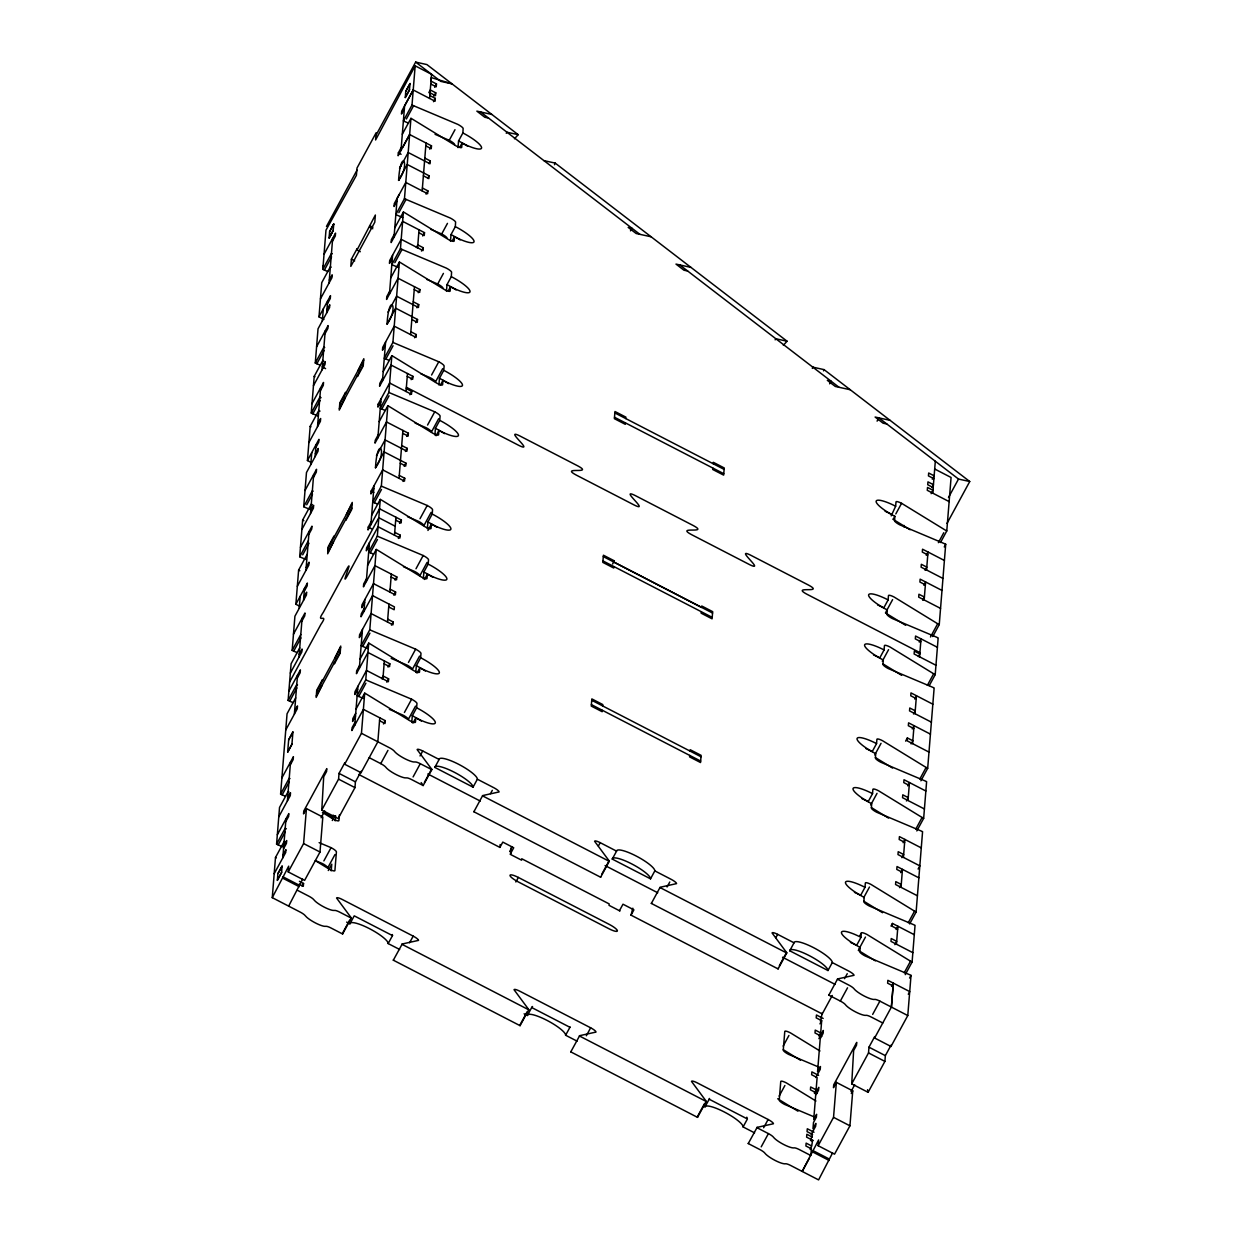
<?xml version="1.0" encoding="UTF-8"?>
<svg xmlns="http://www.w3.org/2000/svg" width="1242" height="1242" viewBox="0 0 1242 1242"><rect width="100%" height="100%" fill="white"/><g stroke="black" fill="none" stroke-linecap="round" stroke-linejoin="round"><path stroke-width="1.5" d="M446.452 291.327L446.996 284.62L451.312 276.671L451.591 272.045A6.179 1.32 28.5 0 0 446.313 268.101L402.02 249.44A6.21 1.335 28.5 0 1 400.452 248.695L403.402 211.994A6.194 1.335 28.5 0 1 404.97 212.863L448.595 239.628A6.179 1.32 28.5 0 0 454.184 241.01L454.525 236.694A21.611 4.642 28.5 0 0 474.056 241.538A21.611 4.642 28.5 0 0 455.333 226.634L455.612 222.023A6.179 1.32 28.5 0 0 450.334 218.064L406.041 199.403A6.179 1.32 28.5 0 1 404.473 198.658L410.947 118.332A6.179 1.32 28.5 0 1 412.499 119.185L456.14 145.951A6.179 1.32 28.5 0 0 461.713 147.332L462.071 143.032A21.611 4.642 28.5 0 0 481.585 147.876A21.611 4.642 28.5 0 0 462.878 132.972L463.142 128.345A6.179 1.32 28.5 0 0 457.879 124.402L413.586 105.725A6.21 1.335 28.5 0 1 412.018 104.98L415.17 65.826L431.548 74.303L429.608 98.428M940.489 542.537L946.777 530.939A6.21 1.335 28.5 0 1 945.224 530.07L901.583 503.305A6.179 1.32 28.5 0 0 895.994 501.923L895.653 506.239A21.611 4.642 28.5 0 0 876.122 501.38A21.611 4.642 28.5 0 0 894.845 516.299L894.566 520.91A6.179 1.32 28.5 0 0 899.845 524.869L944.137 543.53A6.21 1.335 28.5 0 1 945.705 544.275L939.247 624.602L932.773 636.541M402.222 943.998L393.326 960.19L520.072 1025.675L528.704 1009.777L401.958 944.293A6.179 1.32 28.5 0 1 402.222 943.998L418.538 940.38A6.179 1.32 28.5 0 0 413.182 936.126L342.171 899.425A6.179 1.32 28.5 0 0 336.582 898.044L351.036 917.559A6.163 1.32 28.5 0 1 351.238 918.086L342.606 933.984L331.086 928.038A6.179 1.32 28.5 0 0 326.662 926.346L324.255 926.299A12.358 2.655 28.5 0 1 306.727 917.248L304.507 914.919A6.179 1.32 28.5 0 0 300.176 912.078L272.262 897.656L275.491 857.492L284.123 841.579A6.179 1.32 28.5 0 1 284.915 842.014M282.881 846.889L278.146 844.902A6.179 1.32 28.5 0 1 276.578 844.141L279.528 807.455L288.16 791.542A6.179 1.32 28.5 0 1 288.951 791.977M285.567 796.293L282.167 794.864A6.179 1.32 28.5 0 1 280.599 794.119L287.057 713.777L295.689 697.88M293.112 702.63L289.697 701.187A6.179 1.32 28.5 0 1 288.128 700.441L291.094 663.756L299.726 647.843M297.133 652.593L293.733 651.15A6.179 1.32 28.5 0 1 292.165 650.404L294.913 616.234L306.417 595.027L306.65 592.155L303.778 597.449M299.151 605.956L295.875 604.264L298.623 570.078L307.255 554.18M306.37 559.645L301.263 557.487A6.179 1.32 28.5 0 1 299.695 556.742L302.644 520.041L311.276 504.143A6.179 1.32 28.5 0 1 312.456 504.78M310.407 509.608L305.284 507.45A6.179 1.32 28.5 0 1 303.716 506.705L306.479 472.534L317.983 451.327L318.216 448.455L315.328 453.749M310.717 462.241L307.442 460.549L310.19 426.379L318.821 410.465A6.179 1.32 28.5 0 1 320.001 411.118M317.936 415.93L312.829 413.788A6.21 1.335 28.5 0 1 311.261 413.043L314.21 376.342L322.842 360.444A6.179 1.32 28.5 0 1 323.634 360.863M320.343 365.226L316.85 363.751A6.21 1.335 28.5 0 1 315.282 363.006L318.03 328.82L329.549 307.612L329.767 304.74L326.894 310.05M323.914 319.396L318.992 316.85L321.74 282.679L330.372 266.766A6.179 1.32 28.5 0 1 331.164 267.201M323.122 265.586L322.827 269.328A6.21 1.335 28.5 0 0 324.395 270.088L327.935 271.579M332.235 253.818A6.21 1.335 28.5 0 1 331.459 253.43L322.827 269.328L325.978 230.174L356.407 175.308L356.997 168.058L376.171 132.708L375.596 139.973L415.17 65.826M277.835 874.135L277.37 880.392L281.608 872.583L282.027 866.062L278.022 873.452L282.151 866.186M287.663 751.984L288.672 739.751L292.926 731.926L291.932 744.3L287.678 752.109L291.979 744.036M299.229 608.285L300.191 596.3M310.795 464.57L311.758 452.6M322.346 320.871L323.308 308.901M329.021 237.983L329.704 231.276L333.788 223.902L333.135 230.748L329.146 238.091L331.893 232.689M282.819 857.803L285.955 818.882M287.399 800.919L290.535 761.998M294.385 714.088L297.521 675.167M298.965 657.204L302.101 618.283M303.545 600.321L304.507 588.351M305.951 570.388L309.087 531.467M310.531 513.505L313.652 474.584M315.111 456.621L316.073 444.652M317.517 426.689L320.638 387.768M322.082 369.805L325.218 330.884M326.662 312.922L327.624 300.952M329.068 282.99L332.654 238.417M272.262 897.656L288.687 866.171L288.222 871.915L304.616 880.392L320.001 852.028L322.811 817.065L306.432 808.604L303.545 813.898L303.778 811.026L326.801 768.612L326.568 771.484L323.696 776.793L321.787 810.063L338.181 818.54L354.964 787.614L355.429 781.855L361.189 771.251L361.065 772.695L344.671 764.234L344.795 762.79L339.035 773.393L338.569 779.138L321.787 810.063M288.656 906.117L302.613 879.181M288.222 871.915L303.607 843.566L306.432 808.604M357.028 250.03L357.153 248.602L351.393 259.205L350.818 266.378L374.789 222.209L375.363 215.021L357.028 250.03L360.304 251.722M299.431 881.339L303.529 883.45L303.296 886.338L299.198 884.211M322.035 685.382L316.167 697.414L316.741 690.226L322.501 679.622L322.392 681.066M333.555 541.745L327.686 553.792L328.261 546.604L334.02 536.001L333.912 537.444M345.121 398.045L339.252 410.093L339.827 402.905L345.587 392.301L345.462 393.73M334.502 662.405L334.393 663.833L340.153 653.23L340.727 646.057L334.859 658.089M346.021 518.783L345.913 520.212L351.672 509.608L352.247 502.42L346.378 514.467M357.587 375.068L357.479 376.512L363.223 365.909L363.813 358.721L357.929 370.768M331.21 870.89L331.754 864.184L328.292 870.533M335.231 820.853L335.635 815.823M339.376 814.954L338.926 820.558A6.179 1.32 28.5 0 1 333.353 819.177L322.439 812.485M371.125 521.795L368.253 527.105L368.02 529.977L379.524 508.77L401.383 520.056L401.15 522.929L395.686 520.103M399.272 475.438L404.737 478.263L404.504 481.135L382.66 469.849L371.156 491.056L370.923 493.928L373.795 488.618M406.258 388.622L411.723 391.447L411.49 394.319L389.646 383.017L378.127 404.224L377.91 407.112L380.782 401.803M401.228 147.565L398.356 152.875L398.123 155.747L409.643 134.54L431.486 145.826L431.253 148.698L425.789 145.873M354.762 725.25L357.882 686.329M359.326 668.367L362.462 629.461M363.906 611.483L364.869 599.513M366.312 581.551L369.448 542.63M370.892 524.667L374.028 485.746M375.472 467.784C377.304 434.638 388.047 450.629 375.472 467.784L384.104 451.886L405.963 463.173L405.73 466.045L400.266 463.219M377.879 437.852L381.015 398.93M382.458 380.968L385.594 342.047M387.038 324.084C389.01 290.597 399.474 307.348 387.038 324.084L395.67 308.187L417.514 319.473L417.281 322.346L411.816 319.52M389.445 294.152L392.581 255.231M394.024 237.269L397.145 198.347L399.303 194.373M398.589 180.385C400.561 146.898 411.024 163.633 398.589 180.385L407.221 164.472L429.08 175.774L428.847 178.646L423.382 175.821M401.011 150.437L404.597 105.88L413.229 89.967L435.073 101.254L435.305 98.382L429.841 95.556L430.058 92.855L435.523 95.681L435.756 92.808L430.291 89.983L428.847 92.638M410.062 83.556L409.379 90.247L405.296 97.621L405.746 91.442L410.062 83.493L405.746 91.504M344.671 764.234L361.453 733.308L364.698 693.145A6.179 1.32 28.5 0 1 366.25 693.999L409.891 720.764A6.179 1.32 28.5 0 0 415.465 722.145L415.822 717.845A21.611 4.642 28.5 0 0 435.337 722.689A21.611 4.642 28.5 0 0 416.629 707.785L416.97 703.469A6.179 1.32 28.5 0 0 411.63 699.215L367.337 680.538A6.179 1.32 28.5 0 1 365.769 679.793L368.719 643.108A6.179 1.32 28.5 0 1 370.271 643.977L413.912 670.727A6.179 1.32 28.5 0 0 419.501 672.124L419.843 667.808A21.611 4.642 28.5 0 0 439.373 672.652A21.611 4.642 28.5 0 0 420.65 657.748L420.991 653.432A6.179 1.32 28.5 0 0 415.651 649.178L371.358 630.517A6.179 1.32 28.5 0 1 369.79 629.756L376.248 549.43A6.179 1.32 28.5 0 1 377.816 550.299L421.457 577.064A6.179 1.32 28.5 0 0 427.031 578.446L427.372 574.13A21.611 4.642 28.5 0 0 446.903 578.989A21.611 4.642 28.5 0 0 428.18 564.085L428.537 559.769A6.179 1.32 28.5 0 0 423.18 555.5L378.903 536.839A6.179 1.32 28.5 0 1 377.335 536.094L380.285 499.393A6.179 1.32 28.5 0 1 381.837 500.262L425.478 527.027A6.179 1.32 28.5 0 0 431.052 528.409L431.409 524.108A21.611 4.642 28.5 0 0 450.924 528.952A21.611 4.642 28.5 0 0 432.216 514.048L432.558 509.732A6.179 1.32 28.5 0 0 427.217 505.478L382.924 486.802A6.179 1.32 28.5 0 1 381.356 486.057L387.815 405.73A6.179 1.32 28.5 0 1 389.367 406.6L433.008 433.365A6.179 1.32 28.5 0 0 438.597 434.747L438.938 430.431A21.611 4.642 28.5 0 0 458.469 435.29A21.611 4.642 28.5 0 0 439.746 420.37L440.087 416.07A6.179 1.32 28.5 0 0 434.747 411.801L390.454 393.14A6.179 1.32 28.5 0 1 388.886 392.394L391.835 355.693A6.179 1.32 28.5 0 1 393.404 356.563L437.044 383.328A6.179 1.32 28.5 0 0 442.618 384.709L442.959 380.394A21.611 4.642 28.5 0 0 462.49 385.253A21.611 4.642 28.5 0 0 443.767 370.333L444.124 366.033A6.179 1.32 28.5 0 0 438.768 361.764L394.49 343.103A6.179 1.32 28.5 0 1 392.922 342.357L399.381 262.031A6.21 1.335 28.5 0 1 400.933 262.9L444.574 289.65A6.179 1.32 28.5 0 0 450.147 291.047L450.504 286.731A21.611 4.642 28.5 0 0 470.035 291.575A21.611 4.642 28.5 0 0 451.312 276.671M379.773 717.814L377.847 741.769L361.065 772.695M382.909 678.893L384.352 660.93M387.488 622.009L388.932 604.047M389.895 592.077L391.339 574.115M394.475 535.193L395.919 517.231M399.055 478.31L402.905 430.415M406.025 391.494L407.485 373.531M410.605 334.61L414.471 286.716M417.591 247.795L419.035 229.832M422.171 190.911L426.022 143.001M354.995 722.378L352.107 727.688L351.874 730.56L363.394 709.353L385.237 720.639L385.004 723.512L379.54 720.686M381.698 678.675L383.141 676.021L388.606 678.846L388.373 681.718L366.514 670.432L355.01 691.639L354.777 694.511L357.649 689.217M359.559 665.495L356.687 670.804L356.454 673.676L367.958 652.469L389.817 663.756L389.584 666.628L384.12 663.818M387.721 619.137L393.186 621.963L392.953 624.835L371.094 613.548L359.59 634.755L359.357 637.627L362.229 632.333M390.128 589.205L395.593 592.03L395.36 594.902L373.5 583.616L361.996 604.823L361.764 607.695L364.636 602.386M366.545 578.679L363.673 583.973L363.44 586.861L374.944 565.653L396.803 576.94L396.571 579.812L391.106 576.987M394.708 532.321L400.172 535.147L399.94 538.019L378.08 526.732L366.576 547.939L366.343 550.811L369.216 545.502M401.694 445.505L407.143 448.331L406.926 451.203L385.067 439.901L376.435 455.814M378.111 434.979L375.239 440.273L375.006 443.146L386.51 421.938L408.37 433.241L408.137 436.113L402.672 433.287M382.691 378.096L379.804 383.39L379.586 386.262L391.09 365.055L412.934 376.357L412.717 379.229L407.252 376.404M410.838 331.738L416.303 334.564L416.07 337.436L394.226 326.149L382.707 347.356L382.474 350.228L385.362 344.919M413.244 301.79L418.709 304.616L418.476 307.488L396.633 296.201L388.001 312.115M389.678 291.265L386.79 296.574L386.572 299.446L398.077 278.239L419.92 289.526L419.703 292.398L414.238 289.588M416.396 247.562L417.824 244.922L423.289 247.732L423.056 250.605L401.213 239.318L389.693 260.525L389.46 263.397L392.348 258.103M394.257 234.396L391.37 239.69L391.137 242.563L402.656 221.355L424.5 232.642L424.267 235.53L418.802 232.704M422.404 188.039L427.869 190.849L427.636 193.736L405.777 182.434L394.273 203.641L394.04 206.514L396.912 201.22M424.811 158.091L430.275 160.917L430.043 163.789L408.199 152.502L399.551 168.4L401.29 165.233M376.217 134.804L415.666 62.1L440.77 81.382L451.995 83.835L431.285 77.594L431.005 81.134L436.47 83.944L436.237 86.816L430.772 84.006M411.77 722.44L412.313 715.734L416.629 707.785M415.791 672.403L416.334 665.696L420.65 657.748M423.336 578.741L423.864 572.034L428.18 564.085M427.357 528.704L427.9 521.997L432.216 514.048M434.886 435.026L435.43 428.319L439.746 420.37M438.923 385.004L439.451 378.298L443.767 370.333M450.473 241.29L451.017 234.583L455.333 226.634M458.019 147.627L458.562 140.92L462.878 132.972M358.659 774.434L499.905 847.417L500.138 844.544M511.285 847.354L510.695 854.543L521.624 860.178L521.749 858.75L609.154 903.897L609.046 905.34L619.96 910.991M602.308 710.3L602.184 711.728L591.27 706.093L591.844 698.904L602.774 704.556L602.649 705.984M613.874 566.6L613.75 568.029L602.82 562.393L603.41 555.205L614.324 560.841L614.216 562.284L701.621 607.447L701.746 606.003L712.675 611.654L712.085 618.842L701.171 613.191L701.28 611.763M625.425 422.885L625.316 424.329L614.386 418.678L614.961 411.506L625.89 417.141L625.782 418.585M832.264 995.479L822.235 1013.938L631.029 915.152L632.815 908.197M689.714 755.462L689.605 756.89L700.535 762.541L701.109 755.353L690.179 749.718L690.071 751.146M712.846 468.048L712.722 469.492L723.651 475.127L724.226 467.955L713.296 462.303L713.187 463.747M810.514 1140.404L812.532 1134.458L807.067 1131.633L807.3 1128.761L814.022 1132.223M814.317 1093.1L816.118 1089.777L817.112 1077.575L811.647 1074.749L811.88 1071.877L818.602 1075.355M818.975 1036.076L820.698 1032.909L821.676 1020.691L816.211 1017.866L816.444 1014.993L823.167 1018.471M822.328 1012.68L820.465 1021.328M809.396 1158.181L802.192 1171.439L818.618 1139.954L818.152 1145.698L834.546 1154.175L849.932 1125.811L852.742 1090.849L836.363 1082.387L833.475 1087.682L833.708 1084.809L856.732 1042.395L856.499 1045.267L853.627 1050.577L851.717 1083.847L868.111 1092.323L884.894 1061.398L885.36 1055.638L891.119 1045.034L890.995 1046.478L874.616 1038.002L874.725 1036.573L868.965 1047.177L868.515 1052.921L851.717 1083.847M528.704 1009.777A6.179 1.32 28.5 0 0 528.502 1009.234L514.048 989.734A6.179 1.32 28.5 0 1 519.622 991.116L590.649 1027.802A6.179 1.32 28.5 0 1 596.005 1032.071L579.672 1035.673L570.792 1051.881L697.538 1117.365L706.17 1101.452A6.179 1.32 28.5 0 0 705.968 1100.924L691.515 1081.409A6.179 1.32 28.5 0 1 697.088 1082.791L768.115 1119.492A6.179 1.32 28.5 0 1 773.456 1123.746L757.139 1127.363L748.258 1143.556L759.778 1149.518A6.179 1.32 28.5 0 1 764.855 1153.135A12.358 2.655 28.5 0 0 774.992 1160.37A12.358 2.655 28.5 0 0 785.456 1163.785A6.179 1.32 28.5 0 1 790.673 1165.477L818.587 1179.9L832.544 1152.964M818.152 1145.698L833.537 1117.35L836.363 1082.387M891.197 515.865L895.653 506.239M905.263 974.644L912.094 962.053A6.179 1.32 28.5 0 1 910.526 961.184L866.9 934.419A6.179 1.32 28.5 0 0 861.311 933.037L860.97 937.337A21.611 4.642 28.5 0 0 841.439 932.494A21.611 4.642 28.5 0 0 860.163 947.398L859.806 951.714A6.179 1.32 28.5 0 0 865.162 955.967L909.454 974.644A6.179 1.32 28.5 0 1 911.023 975.389L907.778 1015.552L890.995 1046.478M854.449 892.33A21.611 4.642 28.5 0 1 860.675 895.265L864.991 887.316L865.348 883A6.179 1.32 28.5 0 1 870.921 884.382L914.562 911.147A6.179 1.32 28.5 0 0 916.115 912.016L909.641 923.939M861.979 798.653A21.611 4.642 28.5 0 1 868.22 801.587L872.536 793.638L872.878 789.322A6.179 1.32 28.5 0 1 878.451 790.719L922.092 817.469A6.179 1.32 28.5 0 0 923.66 818.338L916.813 830.929M866.016 748.631A21.611 4.642 28.5 0 1 872.241 751.565L876.557 743.601L876.899 739.3A6.179 1.32 28.5 0 1 882.488 740.682L926.113 767.447A6.179 1.32 28.5 0 0 927.681 768.317L920.896 780.799M873.545 654.953A21.611 4.642 28.5 0 1 879.771 657.887L884.087 649.939L884.444 645.623A6.179 1.32 28.5 0 1 890.017 647.004L933.658 673.769A6.179 1.32 28.5 0 0 935.21 674.639L929.28 685.568M939.247 624.602A6.179 1.32 28.5 0 1 937.679 623.732L894.038 596.983A6.179 1.32 28.5 0 0 888.465 595.586L888.123 599.902A21.611 4.642 28.5 0 0 868.593 595.058A21.611 4.642 28.5 0 0 887.3 609.962L886.959 614.278A6.179 1.32 28.5 0 0 892.315 618.532L936.592 637.193A6.179 1.32 28.5 0 1 938.16 637.953L935.21 674.639M903.943 526.872L904.052 525.444M914.283 934.714L892.439 923.427L892.206 926.299L897.671 929.125M911.1 743.927L912.823 740.76L907.359 737.934L907.126 740.806L928.985 752.093M874.616 1038.002L891.399 1007.076L893.324 983.136L891.554 986.396M896.445 944.215L897.904 926.253L896.119 929.513M901.024 887.331L902.468 869.369L900.698 872.629M903.431 857.399L904.875 839.421L903.105 842.697M908.011 800.516L909.454 782.553L907.685 785.813M912.591 743.632L914.034 725.67L912.265 728.93M914.997 713.684L916.441 695.722L914.671 698.982M919.577 656.801L921.021 638.838L919.251 642.098M924.157 599.917L925.601 581.955L923.831 585.23M926.563 569.985L928.007 552.022L926.237 555.283M932.742 493.136L935.319 461.248M891.399 1007.076L893.091 986.008L887.626 983.183L887.859 980.311L909.718 991.597L908.275 994.252M912.094 962.053L915.043 925.352A6.179 1.32 28.5 0 0 913.475 924.607L869.183 905.946A6.179 1.32 28.5 0 1 863.842 901.676L864.184 897.376A21.611 4.642 28.5 0 1 845.46 882.457A21.611 4.642 28.5 0 1 864.991 887.316M916.115 912.016L922.573 831.69A6.179 1.32 28.5 0 0 921.005 830.929L876.728 812.268A6.179 1.32 28.5 0 1 871.372 808.014L871.713 803.698A21.611 4.642 28.5 0 1 853.006 788.794A21.611 4.642 28.5 0 1 872.536 793.638M923.66 818.338L926.61 781.653A6.179 1.32 28.5 0 0 925.042 780.908L880.749 762.231A6.179 1.32 28.5 0 1 875.393 757.977L875.75 753.661A21.611 4.642 28.5 0 1 857.027 738.757A21.611 4.642 28.5 0 1 876.557 743.601M927.681 768.317L934.139 687.975A6.179 1.32 28.5 0 0 932.571 687.23L888.278 668.569A6.179 1.32 28.5 0 1 882.938 664.315L883.279 659.999A21.611 4.642 28.5 0 1 864.572 645.095A21.611 4.642 28.5 0 1 884.087 649.939M946.777 530.939L951.077 477.471L934.683 469.01M554.506 164.72L554.631 164.301A6.226 4.875 -77.5 0 1 555.174 163.09L543.934 160.622M810.157 1149.487C811.694 1147.872 813.572 1137.563 811.181 1140.855M326.475 226.448L357.028 170.154M329.503 231.99L333.819 224.041L332.375 226.696M405.265 97.419L409.581 89.471M330.465 235.328L333.337 230.034M324.022 254.315L335.542 233.108L335.309 235.98L332.421 241.29M413.229 89.967L401.709 111.175L401.477 114.047L404.364 108.753M412.018 104.98L403.386 120.893A6.21 1.335 28.5 0 0 404.954 121.638L408.494 123.129M324.395 270.088L331.583 256.83M406.382 118.984L413.586 105.725M402.315 134.229L410.947 118.332M329.301 280.102L332.188 274.808L331.956 277.68L320.436 298.887M434.669 87.266L436.47 83.944M402.734 147.255L409.643 134.54M433.955 96.131L435.756 92.808M433.505 101.704L435.305 98.382M318.992 316.85L330.512 295.643L330.279 298.515L327.391 303.824M316.586 346.782L328.09 325.575L327.872 328.462L324.985 333.756M429.685 149.149L431.486 145.826M315.282 363.006L323.914 347.092A6.21 1.335 28.5 0 0 324.705 347.496M404.473 198.658L395.841 214.555A6.179 1.32 28.5 0 0 397.409 215.301L402.656 217.521M316.85 363.751L324.038 350.492M398.853 212.661L406.041 199.403M428.832 163.571L430.275 160.917M394.77 227.891L403.402 211.994M313.45 385.703L324.969 364.496L325.202 361.624L322.315 366.933L325.59 368.626M427.636 178.413L429.08 175.774M454.588 144.569A6.179 1.32 28.5 0 0 449.247 140.299L454.991 129.696M312.006 403.666L323.525 382.458L323.293 385.346L320.405 390.64M426.068 194.171L427.869 190.849M311.261 413.043L319.893 397.13A6.21 1.335 28.5 0 0 321.073 397.704M400.452 248.695L391.82 264.593A6.21 1.335 28.5 0 0 393.388 265.338L398.496 267.496M312.829 413.788L320.017 400.529M394.832 262.683L402.02 249.44M459.913 147.006L462.071 143.032M390.749 277.929L399.381 262.031M317.75 423.817L320.622 418.507L320.389 421.38L308.885 442.587M422.699 235.964L424.5 232.642M307.442 460.549L318.946 439.342L318.713 442.214L315.841 447.524M421.488 251.055L423.289 247.732M339.734 404.302L363.704 360.118M339.392 408.618L363.363 364.434M447.058 238.231A6.179 1.32 28.5 0 0 441.702 233.977L447.462 223.374M305.02 490.497L316.539 469.29L316.306 472.162L313.434 477.456M418.197 292.708L419.92 289.526M303.716 506.705L312.347 490.807A6.179 1.32 28.5 0 0 313.139 491.195M392.922 342.357L384.29 358.255A6.179 1.32 28.5 0 0 385.858 359.016L389.258 360.444M306.727 504.795L312.487 494.192M385.858 359.016L393.046 345.757M452.367 240.669L454.525 236.694M416.986 307.799L418.709 304.616M383.204 371.606L391.835 355.693M310.764 510.633L313.636 505.339L313.403 508.211L301.899 529.418M415.791 322.656L417.514 319.473M443.021 288.268A6.179 1.32 28.5 0 0 437.681 283.999L443.425 273.395M300.455 547.38L311.959 526.173L311.726 529.045L308.854 534.339M414.58 337.746L416.303 334.564M299.695 556.742L308.327 540.829M388.886 392.394L380.254 408.292A6.179 1.32 28.5 0 0 381.822 409.037L385.237 410.481M302.706 554.832L308.994 543.235M381.822 409.037L389.025 395.794M448.346 290.706L450.504 286.731M379.183 421.628L387.815 405.73M306.184 567.516L309.056 562.207L308.823 565.094L297.319 586.302M411.149 379.664L412.934 376.357M295.875 604.264L307.379 583.057L307.147 585.929L304.274 591.223M409.922 394.754L411.723 391.447M352.169 503.786L328.199 547.97L327.841 552.271L351.828 508.102M431.579 375.022L438.768 361.764M293.469 634.196L304.973 612.989L304.74 615.861L301.868 621.171M442.68 368.672L435.492 381.931A6.179 1.32 28.5 0 0 430.136 377.677L420.65 373.671M406.631 436.408L408.37 433.241M292.165 650.404L300.797 634.507M381.356 486.057L372.724 501.97A6.179 1.32 28.5 0 0 374.292 502.715L377.692 504.143M293.733 651.15L300.921 637.907M374.292 502.715L381.48 489.457M440.382 385.175L442.959 380.394M405.42 451.498L407.143 448.331M371.653 515.306L380.285 499.393M299.198 654.332L302.07 649.038L301.837 651.91L290.333 673.117M404.224 466.355L405.963 463.173M427.558 425.059L434.747 411.801M289.603 682.091L320.964 624.322C329.58 611.716 314.769 624.959 323.293 612.368L346.565 569.504C354.56 555.143 339.439 589.872 347.45 575.527L378.81 517.743L395.189 526.22M288.889 691.08L300.393 669.873L300.16 672.745L297.288 678.054M403.013 481.446L404.737 478.263M438.659 418.709L431.471 431.968A6.179 1.32 28.5 0 0 426.115 427.714L415.045 423.041M288.128 700.441L296.76 684.544A6.179 1.32 28.5 0 0 297.552 684.932M377.335 536.094L368.703 551.991A6.179 1.32 28.5 0 0 370.271 552.752L373.671 554.18M289.697 701.187L296.9 687.944M370.271 552.752L377.459 539.494M436.066 435.74L438.938 430.431M367.616 565.343L376.248 549.43M294.618 711.216L297.49 705.922L297.273 708.794L285.753 730.001M399.582 523.363L401.383 520.056M288.625 740.015L292.941 732.05M398.372 538.454L400.172 535.147M316.632 691.67L340.603 647.486M316.291 695.986L340.261 651.802M364.139 608.611L361.267 613.921L361.034 616.793L372.538 595.586L394.397 606.872L394.164 609.744L388.699 606.934M420.013 518.721L427.217 505.478M281.903 777.896L293.407 756.688L293.174 759.561L290.302 764.87M431.114 512.387L423.926 525.63A6.179 1.32 28.5 0 0 418.585 521.376L407.5 516.719M395.08 580.123L396.803 576.94M280.599 794.119L289.231 778.206A6.179 1.32 28.5 0 0 290.023 778.594M369.79 629.756L361.158 645.669A6.179 1.32 28.5 0 0 362.726 646.414L367.834 648.572M282.167 794.864L289.355 781.606M362.726 646.414L369.914 633.156M427.947 530.458L431.409 524.108M393.869 595.213L395.593 592.03M360.087 659.005L368.719 643.108M287.632 798.047L290.504 792.738L290.286 795.61L278.767 816.817M415.992 568.758L423.18 555.5M277.323 834.779L288.827 813.572L288.61 816.444L285.722 821.754M391.447 625.145L393.186 621.963M427.093 562.424L419.905 575.667A6.179 1.32 28.5 0 0 414.549 571.413L403.479 566.74M276.578 844.141L285.21 828.243A6.179 1.32 28.5 0 0 286.39 828.818M365.769 679.793L357.137 695.706A6.179 1.32 28.5 0 0 358.705 696.452L363.44 698.454M278.146 844.902L285.334 831.643M358.705 696.452L365.893 683.193M424.5 579.44L427.372 574.13M356.066 709.042L364.698 693.145M283.797 845.818L286.669 840.524L286.436 843.396L283.564 848.69M355.724 713.281L352.837 718.575L352.604 721.462L355.491 716.153M283.052 854.915L285.939 849.621L285.707 852.493L274.187 873.7M388.016 667.078L389.817 663.756M277.354 880.112L281.67 872.163M630.501 230.857L631.93 228.218L628.188 227.395L636.152 233.512L651.118 236.787M386.805 682.168L388.606 678.846M321.088 817.795L324.767 811.01M408.463 662.436L415.651 649.178M333.244 815.14L331.8 817.779A6.179 1.32 28.5 0 0 326.46 813.526L323.293 812.19M419.563 656.087L412.36 669.345A6.179 1.32 28.5 0 0 407.019 665.075L391.199 658.415M383.436 723.962L385.237 720.639M332.313 820.512L334.905 815.73M416.97 673.102L419.843 667.808M302.085 886.105L303.529 883.45M323.867 860.908L331.055 847.649L319.132 842.635M404.426 712.458L411.63 699.215M882.767 1022.989L871.247 1017.043A6.179 1.32 28.5 0 0 866.016 1015.335A12.358 2.655 28.5 0 1 855.552 1011.919A12.358 2.655 28.5 0 1 845.414 1004.685A6.179 1.32 28.5 0 0 840.337 1001.068L828.818 995.121L837.45 979.208A6.179 1.32 28.5 0 1 837.713 978.913L854.03 975.312A6.179 1.32 28.5 0 0 848.674 971.042L832.295 962.581A21.611 4.642 28.5 0 0 813.572 947.662A21.611 4.642 28.5 0 0 794.042 942.818L777.663 934.357A6.179 1.32 28.5 0 0 772.074 932.959L786.528 952.474A6.179 1.32 28.5 0 1 786.729 953.002L778.097 968.915L651.351 903.431L659.983 887.533A6.179 1.32 28.5 0 1 660.247 887.238L676.564 883.621A6.179 1.32 28.5 0 0 671.208 879.367L654.829 870.89A21.611 4.642 28.5 0 0 636.106 855.986A21.611 4.642 28.5 0 0 616.575 851.143L600.197 842.666A6.179 1.32 28.5 0 0 594.607 841.284L609.077 860.799A6.179 1.32 28.5 0 1 609.263 861.327L600.631 877.225L473.885 811.756L482.517 795.843A6.179 1.32 28.5 0 1 482.781 795.548L499.098 791.93A6.179 1.32 28.5 0 0 493.742 787.676L477.363 779.215A21.611 4.642 28.5 0 0 458.64 764.296A21.611 4.642 28.5 0 0 439.125 759.452L422.73 750.991A6.179 1.32 28.5 0 0 417.141 749.594L431.611 769.108A6.179 1.32 28.5 0 1 431.797 769.636L423.165 785.549L411.645 779.588A6.179 1.32 28.5 0 0 407.221 777.911L404.814 777.849A12.358 2.655 28.5 0 1 394.335 773.611A12.358 2.655 28.5 0 1 385.812 767.245A6.179 1.32 28.5 0 0 380.735 763.628L387.939 750.37M334.967 854.558L327.779 867.816A6.179 1.32 28.5 0 0 322.423 863.563L315.623 860.69M415.527 706.124L408.339 719.382A6.179 1.32 28.5 0 0 402.998 715.113L389.367 709.368M412.934 723.139L415.822 717.845M420.029 755.959L422.73 750.991M413.089 776.949L420.277 763.69L431.797 769.636M349.607 920.213L342.404 933.456A6.163 1.32 28.5 0 1 342.606 933.984M424.407 782.367L431.611 769.108M346.642 922.107L349.918 923.8L354.234 915.851L392.488 935.599L388.172 943.563L399.645 949.478M477.363 779.215L473.047 787.164L434.809 767.401L439.125 759.452M612.601 564.023L614.324 560.841M409.596 942.756L413.182 936.126M490.512 793.638L492.313 790.331M499.905 847.417L502.793 842.107L513.722 847.758L510.167 854.279M509.639 851.608L512.294 846.702M515.88 881.991L518.349 877.442L609.403 924.483A9.268 1.987 28.5 0 1 617.414 930.879A9.268 1.987 28.5 0 1 609.046 928.799L517.992 881.758A9.268 1.987 28.5 0 1 509.981 875.362A9.268 1.987 28.5 0 1 518.349 877.442M829.625 383.825L831.069 381.17L827.327 380.347L835.292 386.464L850.258 389.74M598.396 845.988L600.197 842.666M527.074 1011.888L519.87 1025.147A6.179 1.32 28.5 0 1 520.072 1025.675M601.873 874.058L609.077 860.799M524.108 1013.798L527.384 1015.49L531.7 1007.526A21.611 4.642 28.5 0 1 532.554 1006.532M654.829 870.89L650.513 878.839L612.259 859.091L616.575 851.143M877.085 421.147L878.855 417.871L958.513 479.055L969.738 481.523L946.994 523.425M619.432 910.728L622.987 904.207L633.901 909.858L631.029 915.152M577.095 1041.169L565.622 1035.238L569.938 1027.289A21.611 4.642 28.5 0 0 569.907 1026.792M586.333 1035.75L590.649 1027.802M667.078 886.974L669.78 882.006M895.824 513.909L901.583 503.305M893.402 518.939L894.845 516.299M932.292 479.241L934.139 475.826L928.674 473.016L928.442 475.888L933.906 478.698M931.981 487.345L933.425 484.69L927.96 481.865L927.727 484.737L933.192 487.563M931.127 493.679L932.975 490.264L927.51 487.438L927.277 490.311L949.136 501.613M888.123 599.902L883.807 607.85A21.611 4.642 28.5 0 0 877.566 604.916M886.307 611.219L892.61 599.622M885.872 612.617L887.3 609.962M948.5 497.499L958.513 479.055M938.378 542.661L943.78 532.725M925.073 570.295L926.796 567.113L921.331 564.287L921.098 567.159L942.957 578.446M882.286 661.256L888.573 649.659M944.262 546.93L945.705 544.275M922.666 600.228L924.39 597.045L918.925 594.235L918.692 597.107L940.536 608.394M918.366 656.583L919.81 653.929L914.345 651.103L914.112 653.991L935.971 665.277M930.491 636.991L937.679 623.732M874.756 754.934L881.044 743.337M775.862 937.663L777.663 934.357M927.355 685.367L933.658 673.769M913.507 713.995L915.23 710.812L909.765 707.987L909.532 710.874L931.391 722.161M704.524 1103.579L697.336 1116.837A6.179 1.32 28.5 0 1 697.538 1117.365M779.339 965.733L786.528 952.474M709.555 1098.471A21.611 4.642 28.5 0 0 709.166 1099.217L704.851 1107.165A21.611 4.642 28.5 0 1 724.381 1112.025A21.611 4.642 28.5 0 1 743.089 1126.929L754.562 1132.859M832.295 962.581L827.979 970.53L789.726 950.767L794.042 942.818M870.72 804.956L877.023 793.359M905.635 741.117L907.359 737.934M906.443 800.95L908.244 797.643L902.779 794.818L902.546 797.69L924.405 808.977M919.825 779.044L926.113 767.447M783.159 1046.09L788.918 1035.486M863.733 897.64L869.478 887.036M743.089 1126.929L747.405 1118.98L709.166 1099.217M915.804 829.066L922.092 817.469M901.94 857.694L903.664 854.512L898.214 851.702L897.982 854.574L919.825 865.86L918.102 869.043M859.883 935.676L861.311 933.037M860.97 937.337L856.654 945.302A21.611 4.642 28.5 0 0 850.428 942.367M779.138 1096.112L784.897 1085.508M859.154 948.671L865.457 937.073M858.719 950.052L860.163 947.398M763.613 1127.767L768.115 1119.492M819.953 1023.874L821.676 1020.691M844.544 978.665L847.246 973.697M899.534 887.642L901.257 884.459L895.793 881.634L895.56 884.506L917.419 895.793M818.913 1038.622L823.337 1030.472L823.12 1033.344L820.232 1038.654L817.562 1071.815L820.45 1066.521L820.217 1069.393L815.792 1077.544M761.206 1146.863L768.41 1133.604L756.89 1127.658A6.179 1.32 28.5 0 1 757.139 1127.363M840.337 1001.068L847.525 987.809M890.995 926.082L892.439 923.427M894.892 944.65L896.693 941.343L891.228 938.517L890.995 941.389L912.839 952.676M815.233 1093.876L818.773 1087.355L818.54 1090.228L815.652 1095.537L813.727 1119.601L816.599 1114.307L816.367 1117.179L813.494 1122.473L812.982 1128.699L815.87 1123.405L815.637 1126.277L811.212 1134.427M908.259 922.744L914.562 911.147M872.676 1014.388L879.879 1001.13L907.778 1015.552M904.238 972.781L910.526 961.184M909.579 978.044L911.023 975.389M851.018 1091.578L854.698 1084.794M851.313 1093.503L852.742 1090.849M415.666 62.1L426.891 64.568L518.193 134.679L514.452 138.793M555.158 163.075L787.071 341.224L783.345 345.323M506.255 133.282L506.953 132.226L518.193 134.679M775.132 339.827L775.846 338.755L787.071 341.224M491.816 114.435L476.85 111.143L484.815 117.26L488.556 118.083M690.956 267.387L675.99 264.096L683.954 270.213L687.695 271.035M812.827 367.151L824.051 369.619L969.738 481.523M890.079 420.339L875.113 417.048L883.078 423.18L886.819 423.988M435.073 134.322L449.247 140.299M430.632 229.304L441.702 233.977M426.611 279.341L437.681 283.999M818.68 1067.049L788.623 1054.38A6.179 1.32 28.5 0 1 783.267 1050.127L784.773 1031.45A6.179 1.32 28.5 0 1 790.362 1032.832L819.968 1050.98M814.643 1117.086L784.602 1104.417A6.179 1.32 28.5 0 1 779.246 1100.164L780.752 1081.472A6.179 1.32 28.5 0 1 786.326 1082.869L815.947 1101.017M398.356 152.875L401.088 154.287M369.619 225.625L372.895 227.317M369.495 227.053L372.771 228.761M944.401 560.484L922.542 549.197L922.309 552.069L927.774 554.895M351.393 259.205L354.669 260.898M614.852 412.934L724.117 469.383M614.495 417.25L723.76 473.699M941.979 590.431L920.136 579.145L919.903 582.017L925.368 584.842M937.415 647.315L915.556 636.028L915.323 638.9L920.788 641.71M406.367 387.302L518.954 445.459C535.597 453.578 503.041 427.745 519.684 435.864L577.406 465.688C595.306 475.112 558.698 465.828 576.598 475.251L634.32 505.075C650.963 513.194 618.407 487.345 635.05 495.465L692.772 525.288C710.672 534.712 674.064 525.428 691.965 534.852L749.687 564.675C766.33 572.795 733.774 546.946 750.416 555.065L808.138 584.889C826.039 594.313 789.431 585.029 807.331 594.452L919.918 652.609M378.127 404.224L381.418 405.932M932.835 704.198L910.976 692.896L910.759 695.784L916.208 698.594M603.302 556.602L712.566 613.051M602.96 560.903L712.225 617.367M930.429 734.131L908.57 722.844L908.337 725.716L913.802 728.542M371.156 491.056L373.873 492.469M925.849 791.014L904.005 779.728L903.772 782.6L909.237 785.425M368.253 527.105L371.529 528.797M921.269 847.898L899.425 836.611L899.192 839.483L904.657 842.309M591.751 700.302L701.016 756.751M591.394 704.618L700.659 761.067M918.863 877.83L897.019 866.543L896.786 869.416L902.251 872.241M361.453 733.308L389.367 747.715A6.179 1.32 28.5 0 1 394.444 751.348A12.358 2.655 28.5 0 0 402.967 757.698A12.358 2.655 28.5 0 0 413.446 761.951L415.853 761.998A6.179 1.32 28.5 0 1 420.277 763.69M482.517 795.843L609.263 861.327M659.983 887.533L786.729 953.002M837.45 979.208L848.969 985.17A6.179 1.32 28.5 0 1 854.046 988.787A12.358 2.655 28.5 0 0 864.184 996.022A12.358 2.655 28.5 0 0 874.647 999.422A6.179 1.32 28.5 0 1 879.879 1001.13M427.838 773.983L480.281 801.074M605.087 865.565L657.732 892.765M782.553 957.24L835.198 984.44M369.216 757.667L380.735 763.628M339.035 773.393L355.429 781.855M868.965 1047.177L885.36 1055.638M338.569 779.138L354.964 787.614M868.515 1052.921L884.894 1061.398M820.698 1032.909L815.233 1030.084L815 1032.956L821.723 1036.433M816.118 1089.777L810.653 1086.967L810.436 1089.839L817.158 1093.317M303.607 843.566L320.001 852.028M833.537 1117.35L849.932 1125.811M812.315 1137.082L806.85 1134.256L806.617 1137.144L813.339 1140.606M811.6 1145.947L806.136 1143.121L805.903 1145.993L811.368 1148.819L810.84 1155.526L799.305 1149.58A6.179 1.32 28.5 0 0 794.088 1147.872A12.358 2.655 28.5 0 1 783.624 1144.472A12.358 2.655 28.5 0 1 773.487 1137.222A6.179 1.32 28.5 0 0 768.41 1133.604M282.928 876.774L299.322 885.236M812.858 1150.558L829.252 1159.019M282.819 878.218L299.213 886.679M812.749 1151.986L829.144 1160.463M531.7 1007.526L569.938 1027.289M297.288 890.219L308.808 896.165A6.179 1.32 28.5 0 1 313.139 899.006L315.359 901.335A12.358 2.655 28.5 0 0 332.887 910.402L335.293 910.448A6.179 1.32 28.5 0 1 339.718 912.14L351.238 918.086M706.17 1101.452L579.424 1035.968A6.179 1.32 28.5 0 1 579.672 1035.673M892.951 519.218L910.091 529.729M885.406 612.88L905.666 625.3M882.938 663.865L901.645 675.337M875.408 757.542L892.548 768.053M871.387 807.579L888.527 818.09M863.842 901.242L882.55 912.715M858.269 950.316L875.408 960.842M783.283 1049.692L800.422 1060.202M777.694 1098.766L797.954 1111.186M315.297 860.613L329.332 869.214A6.179 1.32 28.5 0 0 334.905 870.595L336.411 851.919A6.179 1.32 28.5 0 0 331.055 847.649M480.592 111.966L639.894 234.334M679.731 264.919L839.033 387.287M421.162 782.584L422.979 785.022A6.179 1.32 28.5 0 1 423.165 785.549M867.537 1089.7L868.111 1092.323M314.21 376.342A6.179 1.32 28.5 0 1 315.002 376.761M310.19 426.379A6.179 1.32 28.5 0 1 310.981 426.798M302.644 520.041A6.179 1.32 28.5 0 1 303.824 520.693M812.33 368.393A6.055 4.735 -77.6 0 1 812.858 367.182M823.539 370.846A6.226 4.875 -77.5 0 1 824.067 369.635M298.623 570.078A6.179 1.32 28.5 0 1 299.803 570.73M275.491 857.492A6.179 1.32 28.5 0 1 276.283 857.912M748.258 1143.556A6.179 1.32 28.5 0 1 748.507 1143.261M746.784 1117.21A21.611 4.642 28.5 0 1 747.172 1117.893M570.792 1051.881A6.179 1.32 28.5 0 1 571.056 1051.586M527.384 1015.49A21.611 4.642 28.5 0 1 546.915 1020.334A21.611 4.642 28.5 0 1 565.622 1035.238M393.326 960.19A6.179 1.32 28.5 0 1 393.59 959.895M349.918 923.8A21.611 4.642 28.5 0 1 369.448 928.643A21.611 4.642 28.5 0 1 388.172 943.563M392.239 934.527A21.611 4.642 28.5 0 1 392.488 935.599M885.111 511.254A21.611 4.642 28.5 0 1 891.337 514.188M458.562 140.92A21.611 4.642 28.5 0 1 467.613 146.23M451.017 234.583A21.611 4.642 28.5 0 1 460.068 239.892M446.996 284.62A21.611 4.642 28.5 0 1 456.047 289.929M439.451 378.298A21.611 4.642 28.5 0 1 448.517 383.607M427.9 521.997A21.611 4.642 28.5 0 1 436.951 527.307M423.864 572.034A21.611 4.642 28.5 0 1 432.93 577.344M435.43 428.319A21.611 4.642 28.5 0 1 444.481 433.629M416.334 665.696A21.611 4.642 28.5 0 1 425.385 671.006M412.313 715.734A21.611 4.642 28.5 0 1 421.364 721.043M777.896 968.387A6.179 1.32 28.5 0 1 778.097 968.915M651.351 903.431A6.179 1.32 28.5 0 1 651.615 903.136M600.445 876.697A6.179 1.32 28.5 0 1 600.631 877.225M473.885 811.756A6.179 1.32 28.5 0 1 474.149 811.461M828.818 995.121A6.179 1.32 28.5 0 1 829.082 994.826M434.809 767.401A21.611 4.642 28.5 0 1 454.324 772.26A21.611 4.642 28.5 0 1 473.047 787.164M612.259 859.091A21.611 4.642 28.5 0 1 631.79 863.935A21.611 4.642 28.5 0 1 650.513 878.839M789.726 950.767A21.611 4.642 28.5 0 1 809.256 955.626A21.611 4.642 28.5 0 1 827.979 970.53"/></g></svg>
